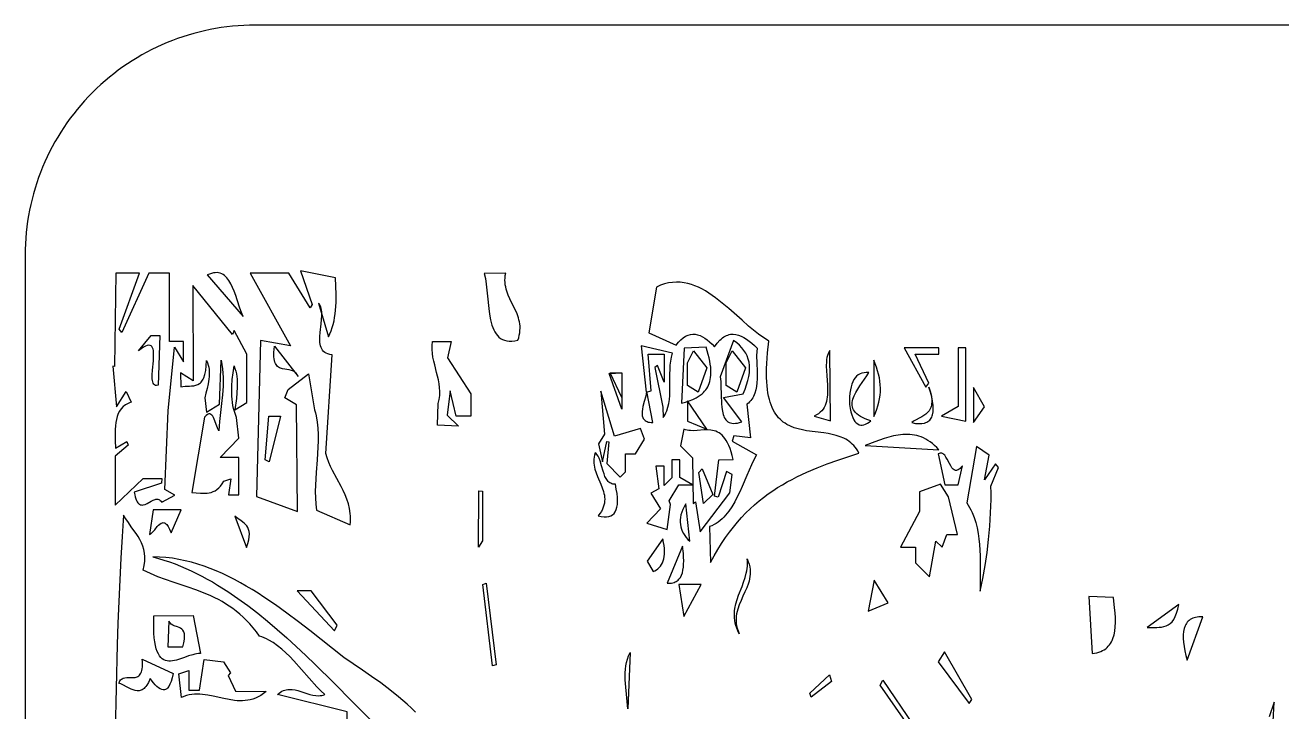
# Model space of a CAD drawing. Header units: metres. Extents: x 0 to 50, y -0.1 to 49.9.
# Drawn here: x 0 to 16.39, y 40.99 to 49.94 of the extents above; entities that cross this region are included whole.
import ezdxf

# ---------------------------------------------------------------- set-up
doc = ezdxf.new("R2010")
doc.units = ezdxf.units.M

msp = doc.modelspace()

# ---------------------------------------------------------------- linework, layer by layer
for points in [[(47, 49.940733), (3, 49.940733), (3, 49.940733), (2.925508, 49.939809), (2.851239, 49.937046), (2.777221, 49.932456), (2.703487, 49.926053), (2.630066, 49.917849), (2.556991, 49.907856), (2.48429, 49.896087), (2.411996, 49.882556), (2.340139, 49.867275), (2.268749, 49.850256), (2.197857, 49.831513), (2.127495, 49.811057), (2.057692, 49.788903), (1.98848, 49.765062), (1.919889, 49.739547), (1.85195, 49.712372), (1.784693, 49.683548), (1.718151, 49.653088), (1.652352, 49.621006), (1.587329, 49.587313), (1.523111, 49.552024), (1.459729, 49.515149), (1.397215, 49.476703), (1.335598, 49.436698), (1.274911, 49.395146), (1.215182, 49.352061), (1.156444, 49.307454), (1.098726, 49.261339), (1.042061, 49.213729), (0.986477, 49.164636), (0.932006, 49.114074), (0.87868, 49.062053), (0.87868, 49.062053), (0.826659, 49.008727), (0.776097, 48.954256), (0.727004, 48.898672), (0.679394, 48.842007), (0.633279, 48.784289), (0.588672, 48.725551), (0.545587, 48.665822), (0.504035, 48.605135), (0.46403, 48.543518), (0.425584, 48.481004), (0.388709, 48.417622), (0.35342, 48.353404), (0.319727, 48.288381), (0.287645, 48.222582), (0.257185, 48.156039), (0.228361, 48.088783), (0.201186, 48.020844), (0.175671, 47.952253), (0.15183, 47.883041), (0.129676, 47.813238), (0.10922, 47.742876), (0.090477, 47.671984), (0.073458, 47.600594), (0.058177, 47.528737), (0.044646, 47.456443), (0.032877, 47.383742), (0.022884, 47.310667), (0.01468, 47.237246), (0.008277, 47.163512), (0.003687, 47.089494), (0.000924, 47.015225), (0, 46.940733), (0, 2.940733)], [(1.22636, 45.975864), (1.492506, 46.70711), (1.180963, 46.70711), (1.165588, 45.487789), (1.142085, 45.493153), (1.1907, 44.961481), (1.316623, 45.164316), (1.382692, 45.022303), (1.382692, 45.022303), (1.361836, 45.015619), (1.342374, 45.007796), (1.324259, 44.99887), (1.307447, 44.988879), (1.29189, 44.977858), (1.277542, 44.965845), (1.252291, 44.938988), (1.231323, 44.908604), (1.214271, 44.874985), (1.200764, 44.838425), (1.190434, 44.79922), (1.18291, 44.757662), (1.177825, 44.714046), (1.174809, 44.668666), (1.173492, 44.621815), (1.174481, 44.52488), (1.177837, 44.425593), (1.327858, 44.509823), (1.343266, 44.464485), (1.175475, 44.320959), (1.175475, 43.68052), (1.541044, 44.027521), (1.780397, 44.027521), (1.778326, 43.966919), (1.4237, 43.851426), (1.4237, 43.851426), (1.429792, 43.817813), (1.436658, 43.78861), (1.444254, 43.763566), (1.452535, 43.742431), (1.461458, 43.724953), (1.470976, 43.710883), (1.481047, 43.699969), (1.491625, 43.691961), (1.502667, 43.686609), (1.514128, 43.683661), (1.525964, 43.682868), (1.53813, 43.683977), (1.563274, 43.690905), (1.589207, 43.70244), (1.642018, 43.731309), (1.668186, 43.744634), (1.693722, 43.754546), (1.706141, 43.757596), (1.71827, 43.75904), (1.730064, 43.758629), (1.741477, 43.756111), (1.752466, 43.751236), (1.762987, 43.743754), (1.772994, 43.733414), (1.782444, 43.719964), (1.951655, 43.811284), (1.822512, 43.886171), (1.863548, 44.912766), (1.946414, 45.741375), (2.066054, 45.548661), (2.066054, 45.813913), (1.881217, 45.813913), (1.881217, 46.70711), (1.613064, 46.70711), (1.263034, 45.932744), (1.22636, 45.975864)], [(2.373911, 46.682802), (2.841413, 46.143264), (2.841413, 46.143264), (2.820767, 46.194831), (2.80136, 46.248951), (2.764216, 46.360623), (2.74546, 46.41606), (2.725901, 46.469822), (2.705029, 46.520853), (2.682334, 46.568094), (2.657305, 46.610491), (2.643756, 46.629541), (2.629433, 46.646984), (2.614271, 46.662687), (2.598206, 46.676518), (2.581176, 46.688345), (2.563116, 46.698035), (2.543962, 46.705458), (2.523652, 46.71048), (2.50212, 46.712969), (2.479303, 46.712793), (2.455137, 46.709821), (2.429559, 46.70392), (2.402505, 46.694958), (2.373911, 46.682802)], [(2.935202, 46.70711), (3.458375, 45.759209), (3.070284, 45.827653), (3.01506, 43.793837), (3.552013, 43.600027), (3.537731, 44.989406), (3.387716, 45.081064), (3.428454, 45.19043), (3.695982, 45.391781), (3.775282, 44.926163), (3.775282, 44.926163), (3.785618, 44.886214), (3.794424, 44.846125), (3.807812, 44.765552), (3.816175, 44.684503), (3.820244, 44.603038), (3.82075, 44.521214), (3.818421, 44.43909), (3.813988, 44.356726), (3.808181, 44.27418), (3.795364, 44.108777), (3.789814, 44.026038), (3.785811, 43.943351), (3.784083, 43.860777), (3.785361, 43.778373), (3.790375, 43.696198), (3.799854, 43.614312), (4.240411, 43.423794), (4.240411, 43.423794), (4.242481, 43.462307), (4.242865, 43.499534), (4.241652, 43.535544), (4.238935, 43.570405), (4.22935, 43.636953), (4.214839, 43.699722), (4.19613, 43.759257), (4.17395, 43.816105), (4.149029, 43.870808), (4.122095, 43.923913), (4.065098, 44.027508), (4.008787, 44.13125), (3.98271, 44.184538), (3.958988, 44.239498), (3.938352, 44.296675), (3.921528, 44.356613), (4.001749, 45.643094), (4.001749, 45.643094), (3.97337, 45.646619), (3.948392, 45.652819), (3.926623, 45.66154), (3.907869, 45.672627), (3.891938, 45.685925), (3.878638, 45.70128), (3.867774, 45.718536), (3.859155, 45.73754), (3.852588, 45.758136), (3.847879, 45.78017), (3.844836, 45.803488), (3.843266, 45.827934), (3.843773, 45.879593), (3.847858, 45.933911), (3.860589, 46.045574), (3.86615, 46.100444), (3.869117, 46.153023), (3.867948, 46.202074), (3.86533, 46.22489), (3.8611, 46.24636), (3.855064, 46.26633), (3.84703, 46.284644), (3.836805, 46.301149), (3.824195, 46.315689), (3.956273, 45.87573), (3.956273, 45.87573), (3.975056, 45.914267), (3.991488, 45.954361), (4.005697, 45.995951), (4.017814, 46.038975), (4.027969, 46.083374), (4.036292, 46.129088), (4.042913, 46.176055), (4.047961, 46.224217), (4.053859, 46.323878), (4.055027, 46.427589), (4.052503, 46.534867), (4.047327, 46.645228), (3.591463, 46.735017), (3.742729, 46.297823), (3.716415, 46.253151), (3.436496, 46.70711), (3.09106, 46.70711), (3.04065, 46.70711), (2.935202, 46.70711)], [(5.986931, 46.703534), (5.986931, 46.703534), (6.00159, 46.635507), (6.012835, 46.562263), (6.021761, 46.485306), (6.029463, 46.406139), (6.045571, 46.247186), (6.056166, 46.170407), (6.069915, 46.097429), (6.078313, 46.062835), (6.087911, 46.029756), (6.098844, 45.998379), (6.111249, 45.968891), (6.125264, 45.941482), (6.141024, 45.916338), (6.158668, 45.893647), (6.17833, 45.873598), (6.20015, 45.856378), (6.224262, 45.842175), (6.250804, 45.831177), (6.279913, 45.823572), (6.311726, 45.819548), (6.346379, 45.819293), (6.384009, 45.822994), (6.424753, 45.830839), (6.424753, 45.830839), (6.435739, 45.86438), (6.444003, 45.896805), (6.449716, 45.928187), (6.453046, 45.958596), (6.454164, 45.988105), (6.453237, 46.016785), (6.450437, 46.044709), (6.445931, 46.071947), (6.43989, 46.098573), (6.432482, 46.124658), (6.414245, 46.175491), (6.392575, 46.225021), (6.368827, 46.273822), (6.320514, 46.37154), (6.298659, 46.421604), (6.280145, 46.473239), (6.272564, 46.499825), (6.266326, 46.527019), (6.2616, 46.554892), (6.258557, 46.583518), (6.257364, 46.612967), (6.258193, 46.643311), (6.261211, 46.674622), (6.266588, 46.706973), (5.986931, 46.703534)], [(2.185284, 46.546755), (2.193175, 45.304113), (2.025098, 45.406805), (2.029796, 45.223403), (2.029796, 45.223403), (2.056999, 45.228688), (2.084998, 45.231526), (2.14198, 45.233828), (2.170263, 45.235275), (2.19794, 45.23824), (2.224659, 45.243715), (2.250072, 45.252691), (2.273827, 45.26616), (2.284973, 45.274889), (2.295574, 45.285112), (2.305585, 45.296955), (2.314962, 45.31054), (2.323662, 45.325991), (2.331641, 45.343433), (2.345261, 45.384784), (2.35547, 45.435583), (2.361919, 45.496822), (2.364258, 45.569492), (2.364258, 45.569492), (2.377371, 45.539186), (2.387319, 45.508858), (2.394369, 45.478506), (2.398789, 45.448127), (2.400848, 45.417719), (2.400813, 45.387278), (2.398952, 45.356802), (2.395533, 45.326289), (2.385093, 45.26514), (2.371637, 45.203811), (2.357306, 45.142281), (2.344246, 45.080529), (2.365761, 44.891968), (2.536549, 44.996317), (2.554501, 45.570314), (2.554501, 45.570314), (2.565945, 45.514483), (2.574136, 45.458616), (2.579396, 45.402676), (2.582041, 45.346627), (2.582391, 45.290432), (2.580766, 45.234054), (2.572861, 45.120608), (2.56088, 45.005995), (2.547372, 44.889925), (2.534888, 44.772107), (2.525981, 44.652249), (2.525981, 44.652249), (2.51612, 44.669612), (2.507006, 44.689559), (2.490159, 44.734281), (2.473719, 44.780567), (2.455965, 44.82257), (2.446057, 44.840137), (2.435175, 44.85444), (2.423104, 44.864748), (2.409629, 44.87033), (2.394534, 44.870455), (2.377605, 44.864392), (2.358625, 44.85141), (2.337381, 44.830778), (2.171662, 43.844919), (2.171662, 43.844919), (2.230773, 43.841384), (2.288701, 43.837457), (2.3451, 43.836522), (2.372617, 43.838232), (2.399622, 43.841959), (2.42607, 43.848125), (2.45192, 43.857152), (2.477126, 43.869463), (2.501646, 43.885482), (2.525436, 43.90563), (2.548453, 43.93033), (2.570653, 43.960006), (2.591994, 43.99508), (2.680238, 44.024967), (2.652492, 43.816402), (2.7886, 43.816402), (2.7886, 44.3036), (2.542636, 44.3036), (2.7886, 44.555075), (2.75571, 44.826273), (2.75571, 44.826273), (2.741358, 44.863629), (2.72911, 44.901824), (2.718868, 44.940809), (2.710535, 44.980535), (2.704013, 45.020955), (2.699206, 45.062021), (2.696014, 45.103684), (2.694342, 45.145897), (2.695166, 45.231776), (2.700897, 45.319275), (2.710757, 45.408007), (2.723965, 45.497587), (2.723965, 45.497587), (2.736457, 45.464187), (2.746571, 45.430246), (2.754478, 45.395808), (2.760346, 45.360916), (2.764345, 45.32561), (2.766645, 45.289935), (2.766828, 45.217647), (2.762249, 45.14439), (2.754267, 45.070507), (2.73352, 44.922223), (2.88942, 45.018745), (2.88942, 45.651514), (2.724755, 45.957558), (2.704912, 45.906263), (2.185284, 46.546755)], [(8.133624, 45.928009), (8.489872, 45.766551), (8.489872, 45.766551), (8.520511, 45.804868), (8.551259, 45.83692), (8.582107, 45.862917), (8.61305, 45.883071), (8.644079, 45.897592), (8.675187, 45.906692), (8.706368, 45.910582), (8.737613, 45.909471), (8.768916, 45.903572), (8.80027, 45.893095), (8.831667, 45.878251), (8.8631, 45.859252), (8.894562, 45.836307), (8.926045, 45.809628), (8.957543, 45.779426), (8.989048, 45.745911), (8.989048, 45.745911), (9.023706, 45.793001), (9.058366, 45.831486), (9.075697, 45.847649), (9.093031, 45.861836), (9.110366, 45.874107), (9.127704, 45.88452), (9.145044, 45.893135), (9.162387, 45.900009), (9.179734, 45.905202), (9.197084, 45.908772), (9.214438, 45.910778), (9.231796, 45.911279), (9.266526, 45.908), (9.301277, 45.899404), (9.336052, 45.885961), (9.370853, 45.868141), (9.405682, 45.846414), (9.440543, 45.821249), (9.475437, 45.793117), (9.510368, 45.762486), (9.545338, 45.729828), (9.545338, 45.729828), (9.540826, 45.681842), (9.538911, 45.632428), (9.540212, 45.530786), (9.543923, 45.427848), (9.545019, 45.376814), (9.544723, 45.32656), (9.542369, 45.277455), (9.537293, 45.229867), (9.528829, 45.184164), (9.516312, 45.140714), (9.499078, 45.099886), (9.488484, 45.080571), (9.476462, 45.062048), (9.462927, 45.044365), (9.447798, 45.027568), (9.43099, 45.011702), (9.412421, 44.996814), (9.458135, 44.561166), (9.240621, 44.584216), (9.221279, 44.515985), (9.536322, 44.337623), (9.536322, 44.337623), (9.503546, 44.273258), (9.472114, 44.206149), (9.411505, 44.066714), (9.350941, 43.925355), (9.319565, 43.855839), (9.286866, 43.788106), (9.252401, 43.72291), (9.215725, 43.661004), (9.176394, 43.603145), (9.133962, 43.550085), (9.111445, 43.525591), (9.087987, 43.50258), (9.063531, 43.481146), (9.038023, 43.461384), (9.011406, 43.443388), (8.983626, 43.427251), (8.954626, 43.41307), (8.924351, 43.400937), (8.937524, 42.935336), (8.937524, 42.935336), (8.984334, 43.021786), (9.032333, 43.10421), (9.081491, 43.182741), (9.131777, 43.257512), (9.18316, 43.328653), (9.235609, 43.396298), (9.289092, 43.460579), (9.343579, 43.521627), (9.39904, 43.579576), (9.455442, 43.634558), (9.512754, 43.686704), (9.570947, 43.736147), (9.629988, 43.783019), (9.689848, 43.827453), (9.750494, 43.86958), (9.811896, 43.909534), (9.874023, 43.947446), (9.936843, 43.983448), (10.000327, 44.017673), (10.064442, 44.050253), (10.129158, 44.08132), (10.194444, 44.111006), (10.326602, 44.166767), (10.460667, 44.218592), (10.596391, 44.26754), (10.871826, 44.361037), (10.871826, 44.361037), (10.856653, 44.388317), (10.840387, 44.413545), (10.823076, 44.436815), (10.804768, 44.458218), (10.785512, 44.477848), (10.765354, 44.495796), (10.744344, 44.512155), (10.722528, 44.527018), (10.699956, 44.540476), (10.676675, 44.552621), (10.628179, 44.573347), (10.577424, 44.589932), (10.524794, 44.603116), (10.470673, 44.613638), (10.415445, 44.622237), (10.303206, 44.636619), (10.19115, 44.652176), (10.136151, 44.662241), (10.082349, 44.674816), (10.03013, 44.69064), (9.979877, 44.710452), (9.931975, 44.73499), (9.909025, 44.749262), (9.886807, 44.764993), (9.865369, 44.782276), (9.844758, 44.801201), (9.825023, 44.821863), (9.806212, 44.844352), (9.788372, 44.868762), (9.771552, 44.895185), (9.7558, 44.923713), (9.741164, 44.954439), (9.727691, 44.987455), (9.71543, 45.022852), (9.704429, 45.060725), (9.694736, 45.101165), (9.686399, 45.144264), (9.679465, 45.190114), (9.673984, 45.238809), (9.670002, 45.29044), (9.667568, 45.3451), (9.66673, 45.402881), (9.667537, 45.463876), (9.670035, 45.528177), (9.674273, 45.595876), (9.680298, 45.667065), (9.697906, 45.820285), (9.697906, 45.820285), (9.653101, 45.848575), (9.608714, 45.878977), (9.564697, 45.91124), (9.521, 45.945112), (9.434376, 46.016675), (9.348454, 46.091651), (9.177165, 46.243789), (9.091022, 46.31692), (9.004029, 46.385408), (8.960092, 46.417282), (8.915797, 46.447239), (8.871096, 46.475027), (8.82594, 46.500396), (8.78028, 46.523094), (8.734069, 46.542868), (8.687256, 46.559466), (8.639795, 46.572638), (8.591636, 46.58213), (8.542731, 46.587692), (8.493032, 46.589072), (8.442489, 46.586018), (8.391055, 46.578277), (8.338681, 46.565599), (8.285319, 46.547731), (8.230919, 46.524421), (8.133624, 45.928009)], [(1.758518, 45.895113), (1.733522, 45.2469), (1.733522, 45.2469), (1.714809, 45.242525), (1.699206, 45.243144), (1.686472, 45.248375), (1.676365, 45.257837), (1.668643, 45.271149), (1.663063, 45.287929), (1.659385, 45.307796), (1.657365, 45.33037), (1.657336, 45.382109), (1.661039, 45.440096), (1.671903, 45.562615), (1.675194, 45.621046), (1.674475, 45.673523), (1.672008, 45.696577), (1.667812, 45.716998), (1.661647, 45.734406), (1.65327, 45.748419), (1.64244, 45.758656), (1.628914, 45.764737), (1.61245, 45.766278), (1.592807, 45.7629), (1.569742, 45.754221), (1.543014, 45.739859), (1.512381, 45.719434), (1.4776, 45.692564), (1.641391, 45.895113), (1.758518, 45.895113)], [(3.251152, 45.752391), (3.558331, 45.358744), (3.558331, 45.358744), (3.551158, 45.375311), (3.542755, 45.389535), (3.533231, 45.401624), (3.522692, 45.411783), (3.511246, 45.420221), (3.499, 45.427143), (3.472537, 45.437267), (3.444161, 45.44381), (3.41473, 45.448426), (3.385102, 45.452768), (3.356134, 45.458489), (3.328686, 45.467244), (3.3158, 45.473277), (3.303615, 45.480687), (3.292239, 45.489683), (3.281778, 45.500471), (3.272342, 45.513258), (3.264035, 45.52825), (3.256966, 45.545655), (3.251243, 45.565678), (3.246971, 45.588527), (3.24426, 45.614408), (3.243215, 45.643528), (3.243943, 45.676094), (3.246554, 45.712313), (3.251152, 45.752391)], [(5.310021, 45.814061), (5.555109, 45.813913), (5.508188, 45.603973), (5.813209, 45.134597), (5.813209, 44.839517), (5.621998, 44.839517), (5.544152, 45.170097), (5.504176, 44.853989), (5.651797, 44.711318), (5.375419, 44.723858), (5.386773, 45.006087), (5.386773, 45.006087), (5.399357, 45.05941), (5.4061, 45.111788), (5.407757, 45.163341), (5.405082, 45.214193), (5.398832, 45.264465), (5.389761, 45.314278), (5.378624, 45.363756), (5.366176, 45.41302), (5.340369, 45.511394), (5.32852, 45.560747), (5.31838, 45.610374), (5.310706, 45.660398), (5.306251, 45.710938), (5.305771, 45.762119), (5.310021, 45.814061)], [(8.164931, 45.171134), (8.126509, 45.651514), (8.333716, 45.651514), (8.333716, 45.286116), (8.244529, 45.501607), (8.211749, 45.478184), (8.31506, 44.959601), (8.318026, 44.822545), (8.318026, 44.822545), (8.332375, 44.843288), (8.345143, 44.864797), (8.35642, 44.887031), (8.366298, 44.90995), (8.382216, 44.957679), (8.393627, 45.007657), (8.401255, 45.059557), (8.405829, 45.113054), (8.408075, 45.167821), (8.408721, 45.223531), (8.40812, 45.336476), (8.408327, 45.393058), (8.409841, 45.449278), (8.41339, 45.504809), (8.419701, 45.559326), (8.429501, 45.612502), (8.443516, 45.66401), (8.034042, 45.759628), (8.097623, 45.154917), (8.164931, 45.171134)], [(8.593697, 45.728415), (8.559534, 45.01088), (8.559534, 45.01088), (8.609991, 45.026052), (8.658811, 45.04256), (8.705477, 45.060988), (8.749468, 45.081922), (8.790265, 45.105947), (8.827351, 45.133649), (8.84434, 45.149062), (8.860206, 45.165614), (8.874885, 45.183377), (8.888312, 45.202425), (8.900421, 45.222831), (8.911148, 45.244669), (8.920429, 45.268011), (8.928198, 45.292931), (8.93439, 45.319501), (8.93894, 45.347796), (8.941785, 45.377888), (8.942858, 45.40985), (8.942095, 45.443756), (8.939431, 45.479678), (8.934802, 45.51769), (8.928142, 45.557865), (8.919386, 45.600276), (8.90847, 45.644997), (8.895329, 45.6921), (8.879898, 45.741659), (8.593697, 45.728415)], [(9.347566, 44.766448), (9.105427, 45.083116), (9.362542, 45.132021), (9.362542, 45.132021), (9.387868, 45.192507), (9.408666, 45.250298), (9.424963, 45.305485), (9.436784, 45.358158), (9.444157, 45.408408), (9.447106, 45.456325), (9.445658, 45.502), (9.43984, 45.545523), (9.429677, 45.586985), (9.415195, 45.626476), (9.396421, 45.664088), (9.37338, 45.699909), (9.346099, 45.734031), (9.314604, 45.766545), (9.278921, 45.797541), (9.239075, 45.827108), (9.065253, 45.352751), (9.065253, 45.352751), (9.070697, 45.295796), (9.07384, 45.237392), (9.07659, 45.119796), (9.080236, 45.007091), (9.084499, 44.9548), (9.091511, 44.906406), (9.102114, 44.862799), (9.109025, 44.843069), (9.117149, 44.824871), (9.126592, 44.808314), (9.137458, 44.793512), (9.149853, 44.780574), (9.163882, 44.769613), (9.17965, 44.76074), (9.197263, 44.754066), (9.216826, 44.749703), (9.238443, 44.747763), (9.262221, 44.748355), (9.288263, 44.751593), (9.316677, 44.757586), (9.347566, 44.766448)], [(11.461415, 45.732714), (11.744171, 45.22054), (11.782884, 45.2711), (11.606589, 45.651514), (11.912837, 45.651514), (11.912837, 45.732714), (11.610376, 45.732714), (11.559966, 45.732714), (11.461415, 45.732714)], [(12.164888, 45.732714), (12.164888, 44.966189), (11.948643, 44.840793), (12.265708, 44.775594), (12.265708, 45.732714), (12.164888, 45.732714)], [(8.716602, 45.693291), (8.889949, 45.471257), (8.77782, 45.153374), (8.636177, 45.239916), (8.636177, 45.537834), (8.716602, 45.693291)], [(9.220703, 45.693291), (9.39405, 45.471257), (9.281921, 45.153374), (9.140279, 45.239916), (9.140279, 45.537834), (9.220703, 45.693291)], [(10.493088, 45.696955), (10.493088, 45.696955), (10.480443, 45.676446), (10.470123, 45.654345), (10.461935, 45.630772), (10.455687, 45.605844), (10.451188, 45.579683), (10.448244, 45.552407), (10.446257, 45.494989), (10.44819, 45.434546), (10.452508, 45.372032), (10.462154, 45.244612), (10.464409, 45.181618), (10.462906, 45.120374), (10.460265, 45.090707), (10.456108, 45.061835), (10.450243, 45.033879), (10.442479, 45.006957), (10.432622, 44.98119), (10.420482, 44.956695), (10.405867, 44.933594), (10.388583, 44.912005), (10.36844, 44.892047), (10.345245, 44.87384), (10.318807, 44.857504), (10.288933, 44.843158), (10.501353, 44.782344), (10.493088, 45.696955)], [(11.065421, 45.570113), (11.065483, 44.839458), (11.065483, 44.839458), (11.087207, 44.885143), (11.105712, 44.930827), (11.121068, 44.976508), (11.133343, 45.022188), (11.142606, 45.067866), (11.148926, 45.113541), (11.152372, 45.159214), (11.153012, 45.204883), (11.150917, 45.25055), (11.146154, 45.296213), (11.138793, 45.341873), (11.128902, 45.387529), (11.116551, 45.433182), (11.101807, 45.47883), (11.084741, 45.524474), (11.065421, 45.570113)], [(7.779205, 45.407915), (7.779205, 45.083116), (7.627974, 45.407915), (7.779205, 45.407915), (7.779205, 44.934391), (7.615583, 45.396533), (7.779205, 45.407915)], [(11.000988, 45.408999), (11.000988, 45.408999), (10.969058, 45.410753), (10.939377, 45.408725), (10.911924, 45.402931), (10.88668, 45.393387), (10.863624, 45.380109), (10.842736, 45.363114), (10.823995, 45.342418), (10.807381, 45.318037), (10.792875, 45.289988), (10.780454, 45.258286), (10.7701, 45.222949), (10.761792, 45.183992), (10.75551, 45.141432), (10.751232, 45.095284), (10.74894, 45.045566), (10.748612, 44.992293), (10.748612, 44.992293), (10.756738, 44.94135), (10.766605, 44.896306), (10.77811, 44.856976), (10.791146, 44.823172), (10.80561, 44.794711), (10.821395, 44.771404), (10.838397, 44.753066), (10.856512, 44.739511), (10.875634, 44.730553), (10.895658, 44.726005), (10.916479, 44.725682), (10.937993, 44.729398), (10.960094, 44.736965), (10.982678, 44.748199), (11.005639, 44.762913), (11.028873, 44.780921), (11.028873, 44.780921), (10.988546, 44.794526), (10.952424, 44.808801), (10.92034, 44.823719), (10.892129, 44.83925), (10.867625, 44.855368), (10.846662, 44.872043), (10.829073, 44.889248), (10.814694, 44.906954), (10.803357, 44.925133), (10.794898, 44.943757), (10.789151, 44.962798), (10.785949, 44.982228), (10.785126, 45.002018), (10.786517, 45.02214), (10.789956, 45.042566), (10.795277, 45.063268), (10.810901, 45.105386), (10.832062, 45.148269), (10.857433, 45.191692), (10.885687, 45.235428), (10.945535, 45.322939), (10.974474, 45.366263), (11.000988, 45.408999)], [(7.505604, 45.16625), (7.553098, 44.605229), (7.474668, 44.478895), (7.527154, 44.244053), (7.586489, 44.509543), (7.612079, 44.505847), (7.584116, 44.223578), (7.75708, 44.046738), (7.829615, 44.11684), (7.829615, 44.352319), (7.960681, 44.352319), (8.077255, 44.540094), (8.024331, 44.682173), (7.684564, 44.579932), (7.505604, 45.16625)], [(8.106682, 45.16433), (8.106682, 45.16433), (8.100385, 45.133672), (8.092316, 45.101517), (8.073654, 45.034601), (8.056277, 44.967353), (8.049816, 44.934782), (8.04577, 44.903543), (8.044836, 44.874106), (8.047713, 44.846944), (8.055099, 44.822526), (8.0607, 44.811494), (8.06769, 44.801326), (8.076156, 44.792079), (8.086186, 44.783813), (8.097865, 44.776587), (8.111283, 44.77046), (8.126525, 44.765491), (8.14368, 44.761738), (8.162833, 44.759261), (8.184074, 44.758118), (8.106682, 45.16433)], [(11.785962, 45.219361), (11.785962, 45.219361), (11.80533, 45.15458), (11.817203, 45.097847), (11.822232, 45.048463), (11.822384, 45.026309), (11.821068, 45.00573), (11.818367, 44.986639), (11.814361, 44.968949), (11.809132, 44.952573), (11.802762, 44.937422), (11.786921, 44.910449), (11.76749, 44.887332), (11.745119, 44.867373), (11.720458, 44.849872), (11.694158, 44.834131), (11.66687, 44.819451), (11.611933, 44.790479), (11.585585, 44.77479), (11.560851, 44.757367), (11.560851, 44.757367), (11.610386, 44.748157), (11.654995, 44.744237), (11.69472, 44.745561), (11.729603, 44.752085), (11.745243, 44.757282), (11.759688, 44.763761), (11.772943, 44.771518), (11.785015, 44.780547), (11.795908, 44.790841), (11.805628, 44.802394), (11.81418, 44.815203), (11.821569, 44.82926), (11.8278, 44.84456), (11.832879, 44.861097), (11.839602, 44.897861), (11.841779, 44.939506), (11.839453, 44.985987), (11.832666, 45.037259), (11.82146, 45.093275), (11.805878, 45.153991), (11.785962, 45.219361)], [(12.366528, 45.213568), (12.366528, 44.757158), (12.511739, 44.964328), (12.366528, 45.213568)], [(8.636177, 45.043201), (8.636177, 44.777147), (8.889487, 44.670705), (8.636177, 45.043201)], [(3.176758, 44.839517), (3.329381, 44.839517), (3.18377, 44.244272), (3.128336, 44.274038), (3.176758, 44.839517)], [(8.589891, 44.672759), (8.546296, 44.455398), (8.700575, 44.297662), (8.709871, 43.703668), (8.741864, 43.724657), (8.801517, 43.334617), (9.189555, 43.841393), (9.219599, 44.078964), (9.147609, 44.12071), (9.036842, 43.786169), (8.99146, 43.798542), (9.046938, 44.27112), (9.234708, 44.278264), (9.234708, 44.278264), (9.221551, 44.330431), (9.207515, 44.377766), (9.192644, 44.420495), (9.176981, 44.458845), (9.160567, 44.493041), (9.143446, 44.52331), (9.125661, 44.549879), (9.107254, 44.572972), (9.088267, 44.592817), (9.068744, 44.609639), (9.048727, 44.623665), (9.028259, 44.635121), (9.007382, 44.644233), (8.98614, 44.651227), (8.964575, 44.656329), (8.942729, 44.659765), (8.898367, 44.662545), (8.853395, 44.661377), (8.762989, 44.654431), (8.718239, 44.652272), (8.674244, 44.653401), (8.652638, 44.655763), (8.631348, 44.659627), (8.610418, 44.665217), (8.589891, 44.672759)], [(10.955564, 44.458696), (11.915952, 44.403171), (11.915952, 44.403171), (11.887664, 44.433092), (11.859193, 44.460234), (11.830548, 44.484692), (11.801735, 44.506562), (11.772761, 44.52594), (11.743633, 44.542924), (11.714358, 44.557608), (11.684944, 44.570089), (11.655398, 44.580463), (11.625726, 44.588827), (11.595936, 44.595276), (11.566034, 44.599906), (11.536029, 44.602814), (11.505926, 44.604096), (11.445458, 44.602166), (11.384687, 44.594885), (11.32367, 44.583022), (11.262462, 44.567346), (11.201122, 44.548627), (11.139705, 44.527633), (11.078269, 44.505134), (10.955564, 44.458696)], [(12.40794, 44.44407), (12.277977, 43.712875), (12.277977, 43.712875), (12.29805, 43.682109), (12.31654, 43.650827), (12.333511, 43.619047), (12.349026, 43.586785), (12.375948, 43.520889), (12.397818, 43.453282), (12.41515, 43.384103), (12.428457, 43.313495), (12.43825, 43.241599), (12.445043, 43.168557), (12.44935, 43.094508), (12.451681, 43.019595), (12.452473, 42.867742), (12.45152, 42.714127), (12.452927, 42.559881), (12.452927, 42.559881), (12.487378, 42.726608), (12.517634, 42.894744), (12.543379, 43.0642), (12.564297, 43.234891), (12.580073, 43.406727), (12.590391, 43.579624), (12.593405, 43.666442), (12.594936, 43.753493), (12.594945, 43.840765), (12.593393, 43.928247), (12.691229, 44.170814), (12.652905, 44.219172), (12.508514, 44.013172), (12.571149, 44.33453), (12.40794, 44.44407)], [(7.435404, 44.362757), (7.435404, 44.362757), (7.426255, 44.334839), (7.419912, 44.307425), (7.416161, 44.280479), (7.414788, 44.253965), (7.41558, 44.227849), (7.418322, 44.202094), (7.422801, 44.176666), (7.428804, 44.151528), (7.444525, 44.101983), (7.463774, 44.053177), (7.50602, 43.956642), (7.525597, 43.908347), (7.541863, 43.859656), (7.548221, 43.835073), (7.55311, 43.810284), (7.556316, 43.785255), (7.557626, 43.759949), (7.556827, 43.734331), (7.553703, 43.708366), (7.548042, 43.682019), (7.539631, 43.655253), (7.528254, 43.628033), (7.513699, 43.600325), (7.495751, 43.572092), (7.474198, 43.543298), (7.474198, 43.543298), (7.512961, 43.535024), (7.54865, 43.530751), (7.581214, 43.530592), (7.6106, 43.534662), (7.636756, 43.543077), (7.659631, 43.555949), (7.679172, 43.573394), (7.695327, 43.595526), (7.708044, 43.622459), (7.71727, 43.654307), (7.722955, 43.691185), (7.725045, 43.733208), (7.723489, 43.78049), (7.718234, 43.833144), (7.709229, 43.891286), (7.696421, 43.95503), (7.696421, 43.95503), (7.679546, 43.955071), (7.663916, 43.957001), (7.649463, 43.960714), (7.636118, 43.966102), (7.623814, 43.973058), (7.612482, 43.981476), (7.602053, 43.991248), (7.59246, 44.002267), (7.575508, 44.02762), (7.561078, 44.056678), (7.548625, 44.088586), (7.537603, 44.122488), (7.517667, 44.192848), (7.496901, 44.260911), (7.484842, 44.291942), (7.470937, 44.31983), (7.454639, 44.343721), (7.445423, 44.353899), (7.435404, 44.362757)], [(8.104839, 43.445065), (8.373727, 43.362127), (8.414907, 43.687754), (8.396099, 43.738247), (8.525275, 43.946321), (8.703391, 43.946321), (8.535357, 44.043761), (8.535357, 44.27112), (8.434536, 44.27112), (8.434536, 44.035641), (8.333716, 43.938201), (8.333716, 44.18992), (8.224494, 44.18992), (8.261806, 43.894878), (8.160246, 43.835985), (8.285827, 43.633702), (8.104839, 43.445065)], [(11.907411, 44.348967), (11.993203, 43.946321), (12.168364, 43.946321), (12.22148, 44.19498), (12.22148, 44.19498), (12.206597, 44.176062), (12.192532, 44.160966), (12.179238, 44.149463), (12.166664, 44.141323), (12.154761, 44.136318), (12.143481, 44.134218), (12.132775, 44.134794), (12.122592, 44.137818), (12.112883, 44.14306), (12.1036, 44.150292), (12.086114, 44.169805), (12.069739, 44.194527), (12.054082, 44.222623), (12.023345, 44.281609), (12.007478, 44.308834), (11.990754, 44.332103), (11.981948, 44.341681), (11.972779, 44.349583), (11.9632, 44.35558), (11.953159, 44.359442), (11.94261, 44.360941), (11.931501, 44.359848), (11.919785, 44.355933), (11.907411, 44.348967)], [(8.828094, 44.153542), (8.969087, 43.82147), (8.848013, 43.704456), (8.786317, 44.108288), (8.828094, 44.153542)], [(11.416164, 43.134324), (11.610376, 43.134324), (11.610376, 42.931082), (11.792963, 42.744403), (11.876292, 43.210244), (11.957316, 43.131936), (12.018698, 43.296724), (12.155914, 43.296724), (12.041197, 43.788281), (11.938088, 43.954367), (11.660786, 43.852776), (11.660786, 43.600229), (11.416164, 43.134324)], [(5.964439, 43.865121), (5.964439, 43.215524), (5.910802, 43.135513), (5.917044, 43.866172), (5.964439, 43.865121)], [(1.670079, 43.621522), (1.623694, 43.297251), (1.623694, 43.297251), (1.640416, 43.308288), (1.657051, 43.323353), (1.690224, 43.361015), (1.723542, 43.401129), (1.740358, 43.41926), (1.757335, 43.43459), (1.774512, 43.445979), (1.791931, 43.45229), (1.800745, 43.453185), (1.809634, 43.452384), (1.818604, 43.449744), (1.827661, 43.445122), (1.836809, 43.438378), (1.846053, 43.429368), (1.864852, 43.403981), (1.884099, 43.367824), (1.903835, 43.319759), (2.036757, 43.621522), (1.670079, 43.621522)], [(8.613569, 43.696557), (8.613569, 43.696557), (8.592721, 43.659681), (8.575528, 43.623784), (8.561895, 43.588841), (8.551731, 43.554827), (8.544939, 43.521717), (8.541428, 43.489485), (8.541102, 43.458107), (8.543869, 43.427557), (8.549634, 43.397811), (8.558304, 43.368843), (8.569785, 43.340627), (8.583984, 43.31314), (8.600805, 43.286356), (8.620156, 43.26025), (8.641944, 43.234796), (8.666073, 43.20997), (8.613569, 43.696557)], [(1.284316, 43.552816), (1.284316, 43.552816), (1.265414, 43.270802), (1.248583, 42.988746), (1.233718, 42.706636), (1.220714, 42.424462), (1.209467, 42.142213), (1.199871, 41.859879), (1.185214, 41.294914), (1.175905, 40.729482)], [(4.205601, 40.661515), (4.199175, 40.988134), (3.292366, 41.214061), (3.292366, 41.214061), (3.311301, 41.229807), (3.330235, 41.243089), (3.34917, 41.254053), (3.368108, 41.262842), (3.387051, 41.2696), (3.406, 41.274471), (3.424957, 41.2776), (3.443923, 41.27913), (3.481889, 41.277971), (3.519912, 41.272147), (3.558005, 41.262809), (3.59618, 41.251111), (3.67283, 41.225241), (3.711331, 41.213375), (3.749965, 41.203759), (3.788747, 41.197543), (3.827689, 41.195882), (3.847224, 41.197119), (3.866804, 41.199927), (3.88643, 41.20445), (3.906105, 41.210831), (3.906105, 41.210831), (3.854001, 41.26103), (3.802796, 41.313965), (3.702202, 41.425407), (3.602557, 41.539879), (3.502094, 41.652106), (3.451004, 41.705729), (3.399047, 41.756811), (3.346004, 41.804693), (3.291652, 41.848716), (3.235771, 41.888221), (3.178141, 41.922547), (3.148601, 41.937562), (3.118541, 41.951035), (3.087933, 41.962883), (3.05675, 41.973025), (3.05675, 41.973025), (3.015698, 42.029482), (2.973843, 42.082327), (2.931224, 42.131729), (2.887881, 42.17786), (2.843852, 42.22089), (2.799178, 42.260989), (2.753897, 42.298329), (2.708049, 42.33308), (2.661673, 42.365413), (2.614808, 42.395499), (2.567495, 42.423507), (2.519771, 42.44961), (2.471678, 42.473978), (2.423253, 42.496781), (2.325567, 42.538375), (2.227028, 42.57576), (2.127953, 42.610301), (1.929447, 42.676312), (1.830648, 42.710513), (1.732569, 42.747333), (1.635527, 42.788137), (1.587493, 42.81046), (1.539836, 42.83429), (1.539836, 42.83429), (1.553341, 42.895755), (1.560299, 42.952958), (1.561271, 43.006341), (1.556817, 43.056343), (1.547499, 43.103404), (1.533876, 43.147964), (1.516511, 43.190463), (1.495964, 43.231342), (1.472795, 43.271039), (1.447565, 43.309996), (1.393167, 43.387446), (1.337255, 43.467213), (1.310133, 43.509065), (1.284316, 43.552816)], [(2.73591, 43.538031), (2.885361, 43.130319), (2.885361, 43.130319), (2.903915, 43.182775), (2.916224, 43.229194), (2.922829, 43.270098), (2.924273, 43.306012), (2.921095, 43.337458), (2.913838, 43.364958), (2.903042, 43.389036), (2.889248, 43.410216), (2.872997, 43.429018), (2.854831, 43.445968), (2.814917, 43.476399), (2.773833, 43.505692), (2.754206, 43.521219), (2.73591, 43.538031)], [(8.317699, 43.239959), (8.112311, 42.949628), (8.187706, 42.815307), (8.187706, 42.815307), (8.210934, 42.825464), (8.232358, 42.837616), (8.251932, 42.851804), (8.269613, 42.868067), (8.285354, 42.886447), (8.299112, 42.906985), (8.310841, 42.92972), (8.320496, 42.954694), (8.328033, 42.981948), (8.333406, 43.011521), (8.336571, 43.043456), (8.337483, 43.077791), (8.336096, 43.114568), (8.332367, 43.153828), (8.326249, 43.195612), (8.317699, 43.239959)], [(8.573507, 43.148152), (8.369977, 42.663202), (8.369977, 42.663202), (8.410843, 42.663147), (8.429348, 42.665196), (8.446617, 42.668579), (8.462683, 42.673258), (8.477585, 42.679193), (8.491356, 42.686345), (8.504035, 42.694678), (8.515655, 42.70415), (8.526253, 42.714726), (8.544528, 42.739028), (8.559145, 42.767276), (8.570393, 42.799162), (8.578558, 42.834376), (8.583927, 42.87261), (8.586787, 42.913555), (8.587426, 42.956904), (8.58613, 43.002346), (8.583187, 43.049574), (8.573507, 43.148152)], [(1.663626, 43.007641), (1.663626, 43.007641), (1.7374, 42.987209), (1.810509, 42.964743), (1.88297, 42.940294), (1.954802, 42.913915), (2.026022, 42.885657), (2.096646, 42.855573), (2.166693, 42.823715), (2.236179, 42.790135), (2.305123, 42.754885), (2.37354, 42.718018), (2.44145, 42.679585), (2.508868, 42.639638), (2.642301, 42.555412), (2.773979, 42.465758), (2.904039, 42.371091), (3.032621, 42.27183), (3.159863, 42.168391), (3.285904, 42.06119), (3.410884, 41.950645), (3.53494, 41.837173), (3.658211, 41.72119), (3.780837, 41.603113), (4.024706, 41.362347), (4.267657, 41.118208), (4.510799, 40.874033)], [(5.090963, 40.980599), (5.036953, 41.033676), (4.982008, 41.084964), (4.9262, 41.13461), (4.869603, 41.182758), (4.754335, 41.275143), (4.636788, 41.363286), (4.517547, 41.44835), (4.397197, 41.531501), (4.155511, 41.696718), (4.155511, 41.696718), (3.85947, 41.929412), (3.711408, 42.045576), (3.562988, 42.160143), (3.413962, 42.272006), (3.264081, 42.380059), (3.113097, 42.483196), (3.037113, 42.532575), (2.960761, 42.58031), (2.884008, 42.626263), (2.806825, 42.670295), (2.72918, 42.712269), (2.651041, 42.752045), (2.572379, 42.789486), (2.493162, 42.824453), (2.413358, 42.856808), (2.332937, 42.886412), (2.251868, 42.913128), (2.170119, 42.936817), (2.087661, 42.957341), (2.004461, 42.974561), (1.920488, 42.98834), (1.835712, 42.998538), (1.750102, 43.005018), (1.663626, 43.007641)], [(9.415983, 42.979108), (9.415983, 42.979108), (9.430073, 42.94403), (9.440757, 42.909866), (9.448265, 42.876555), (9.452826, 42.844034), (9.454668, 42.812244), (9.45402, 42.781122), (9.451111, 42.750608), (9.446169, 42.720639), (9.439424, 42.691154), (9.431104, 42.662092), (9.410653, 42.604991), (9.386649, 42.548844), (9.360919, 42.49316), (9.335295, 42.437447), (9.311607, 42.381215), (9.291684, 42.323972), (9.283707, 42.294818), (9.277357, 42.265227), (9.272864, 42.235138), (9.270456, 42.204489), (9.270362, 42.173218), (9.272811, 42.141265), (9.278031, 42.108568), (9.286252, 42.075065), (9.297701, 42.040696), (9.312608, 42.005398), (9.312608, 42.005398), (9.295332, 42.041332), (9.281084, 42.076453), (9.269691, 42.110807), (9.260985, 42.14444), (9.254794, 42.177397), (9.250949, 42.209726), (9.249278, 42.24147), (9.249612, 42.272676), (9.251781, 42.303389), (9.255613, 42.333656), (9.267586, 42.393033), (9.28417, 42.451172), (9.304001, 42.50844), (9.347953, 42.621823), (9.369348, 42.678671), (9.388537, 42.736111), (9.404159, 42.794508), (9.410205, 42.824181), (9.414849, 42.85423), (9.417919, 42.884701), (9.419245, 42.915641), (9.418656, 42.947095), (9.415983, 42.979108)], [(6.010969, 42.661891), (6.140894, 41.599535), (6.093092, 41.584722), (5.969423, 42.64863), (6.010969, 42.661891)], [(8.523667, 42.647126), (8.590993, 42.231415), (8.816813, 42.647126), (8.523667, 42.647126)], [(11.072816, 42.70102), (10.994434, 42.298868), (11.254608, 42.408194), (11.072816, 42.70102)], [(3.547963, 42.565927), (4.034293, 42.043556), (4.068024, 42.115957), (3.731237, 42.565927), (3.547963, 42.565927)], [(13.870975, 42.489191), (13.913941, 41.747593), (13.913941, 41.747593), (13.944984, 41.75152), (13.973983, 41.757162), (14.000998, 41.764468), (14.02609, 41.77339), (14.049317, 41.783877), (14.070742, 41.795879), (14.090422, 41.809346), (14.108418, 41.824228), (14.124791, 41.840475), (14.139599, 41.858038), (14.152904, 41.876866), (14.164764, 41.896909), (14.17524, 41.918118), (14.184391, 41.940442), (14.198962, 41.988237), (14.208954, 42.039893), (14.214848, 42.095012), (14.217123, 42.153193), (14.216258, 42.214038), (14.212733, 42.277145), (14.207028, 42.342115), (14.190993, 42.476047), (13.870975, 42.489191)], [(14.632605, 42.087393), (14.632605, 42.087393), (14.695476, 42.087521), (14.758594, 42.086931), (14.789691, 42.08815), (14.820184, 42.091328), (14.849851, 42.097179), (14.878471, 42.106416), (14.905821, 42.119751), (14.93168, 42.137898), (14.955826, 42.16157), (14.978036, 42.191479), (14.998089, 42.228339), (15.015764, 42.272863), (15.030838, 42.325764), (15.043089, 42.387754), (14.632605, 42.087393)], [(2.285102, 41.745335), (2.285102, 41.745335), (2.261012, 41.744811), (2.236227, 41.741988), (2.21085, 41.737198), (2.184983, 41.730774), (2.13219, 41.714355), (2.07867, 41.695392), (2.025243, 41.676547), (1.972732, 41.660482), (1.947077, 41.654322), (1.921958, 41.649856), (1.897479, 41.647415), (1.873742, 41.647332), (1.85085, 41.64994), (1.828905, 41.655572), (1.808011, 41.664559), (1.788269, 41.677236), (1.769783, 41.693934), (1.752654, 41.714986), (1.736987, 41.740724), (1.722883, 41.771483), (1.710446, 41.807593), (1.699777, 41.849389), (1.69098, 41.897201), (1.684157, 41.951364), (1.67941, 42.01221), (1.676843, 42.080072), (1.676558, 42.155281), (1.678659, 42.238172), (2.191658, 42.241175), (2.285102, 41.745335)], [(1.875302, 42.167801), (1.859612, 41.83513), (2.055448, 41.831579), (2.055448, 41.831579), (2.069721, 41.888027), (2.077577, 41.935056), (2.079661, 41.973672), (2.076619, 42.00488), (2.069097, 42.029688), (2.05774, 42.0491), (2.043194, 42.064123), (2.026105, 42.075763), (2.007118, 42.085025), (1.986879, 42.092916), (1.945226, 42.108609), (1.925104, 42.118422), (1.906312, 42.130888), (1.889496, 42.147012), (1.875302, 42.167801)], [(15.151568, 41.660798), (15.356721, 42.225918), (15.356721, 42.225918), (15.307026, 42.224621), (15.284432, 42.221894), (15.263302, 42.217816), (15.243609, 42.212413), (15.225324, 42.205712), (15.208418, 42.197737), (15.192864, 42.188516), (15.178634, 42.178074), (15.165698, 42.166437), (15.154029, 42.153631), (15.143599, 42.139682), (15.134379, 42.124617), (15.126341, 42.108461), (15.113698, 42.072981), (15.105444, 42.03345), (15.101353, 41.990077), (15.101199, 41.943069), (15.104756, 41.892635), (15.111797, 41.838982), (15.122097, 41.78232), (15.135429, 41.722856), (15.151568, 41.660798)], [(1.528275, 41.673137), (1.929009, 41.484636), (1.929009, 41.484636), (1.91628, 41.428861), (1.902464, 41.382465), (1.887623, 41.344914), (1.87182, 41.315675), (1.855117, 41.294214), (1.846447, 41.286235), (1.837576, 41.28), (1.82851, 41.275443), (1.819259, 41.272498), (1.809829, 41.271098), (1.800229, 41.271177), (1.780549, 41.275501), (1.760279, 41.284939), (1.739483, 41.298958), (1.718223, 41.317024), (1.696561, 41.338604), (1.67456, 41.363165), (1.629787, 41.419099), (1.629787, 41.419099), (1.607986, 41.370509), (1.585389, 41.332068), (1.573813, 41.316375), (1.562062, 41.302885), (1.550144, 41.291485), (1.538068, 41.282065), (1.525842, 41.274512), (1.513474, 41.268715), (1.500972, 41.264562), (1.488345, 41.261942), (1.462744, 41.260851), (1.436739, 41.264551), (1.410392, 41.272146), (1.38377, 41.282744), (1.329959, 41.309375), (1.275826, 41.337296), (1.248801, 41.349506), (1.221891, 41.359358), (1.221891, 41.359358), (1.228589, 41.376), (1.23638, 41.390011), (1.245174, 41.401611), (1.254878, 41.411019), (1.265403, 41.418453), (1.276658, 41.424133), (1.300995, 41.431105), (1.327162, 41.433686), (1.354435, 41.433627), (1.409392, 41.432595), (1.435626, 41.435125), (1.460061, 41.44202), (1.471378, 41.447652), (1.481973, 41.455032), (1.491756, 41.464379), (1.500635, 41.475911), (1.508521, 41.489849), (1.515322, 41.506411), (1.520948, 41.525815), (1.525308, 41.54828), (1.528312, 41.574026), (1.529868, 41.603272), (1.529886, 41.636236), (1.528275, 41.673137)], [(2.335575, 41.669525), (2.588219, 41.638221), (2.677697, 41.494091), (2.647234, 41.460861), (2.742765, 41.257714), (3.14187, 41.250916), (3.14187, 41.250916), (3.107903, 41.224106), (3.073826, 41.201186), (3.039647, 41.181923), (3.005373, 41.166088), (2.971012, 41.153446), (2.936571, 41.143768), (2.902057, 41.136821), (2.867477, 41.132372), (2.83284, 41.130192), (2.798151, 41.130047), (2.763419, 41.131705), (2.72865, 41.134936), (2.659033, 41.145186), (2.589358, 41.158944), (2.450068, 41.189561), (2.38057, 41.202712), (2.311247, 41.211953), (2.27667, 41.214528), (2.242158, 41.215429), (2.20772, 41.214426), (2.173362, 41.211286), (2.139092, 41.205778), (2.104916, 41.19767), (2.070843, 41.186729), (2.03688, 41.172725), (2.004332, 41.481558), (2.133268, 41.523864), (2.133268, 41.266732), (2.274038, 41.266732), (2.335575, 41.669525)], [(7.889128, 41.760713), (7.858766, 41.026682), (7.858766, 41.026682), (7.850507, 41.120721), (7.840384, 41.215065), (7.831052, 41.309236), (7.825163, 41.402753), (7.82434, 41.449118), (7.825372, 41.495139), (7.828593, 41.540758), (7.834334, 41.585914), (7.842926, 41.630547), (7.854701, 41.674598), (7.869991, 41.718007), (7.889128, 41.760713)], [(11.907746, 41.637464), (12.311944, 41.096244), (12.344814, 41.146999), (11.988868, 41.768133), (11.907746, 41.637464)], [(10.515214, 41.383074), (10.251763, 41.177356), (10.233751, 41.228115), (10.487098, 41.468166), (10.515214, 41.383074)], [(11.5494, 40.76045), (11.149486, 41.33493), (11.186023, 41.399526), (11.581079, 40.816664), (11.5494, 40.76045)], [(16.286157, 41.112757), (16.286157, 41.112757), (16.221836, 40.920897)], [(16.259499, 40.608879), (16.286157, 41.112757)]]:
    msp.add_lwpolyline(points)

doc.saveas('drawing.dxf')
